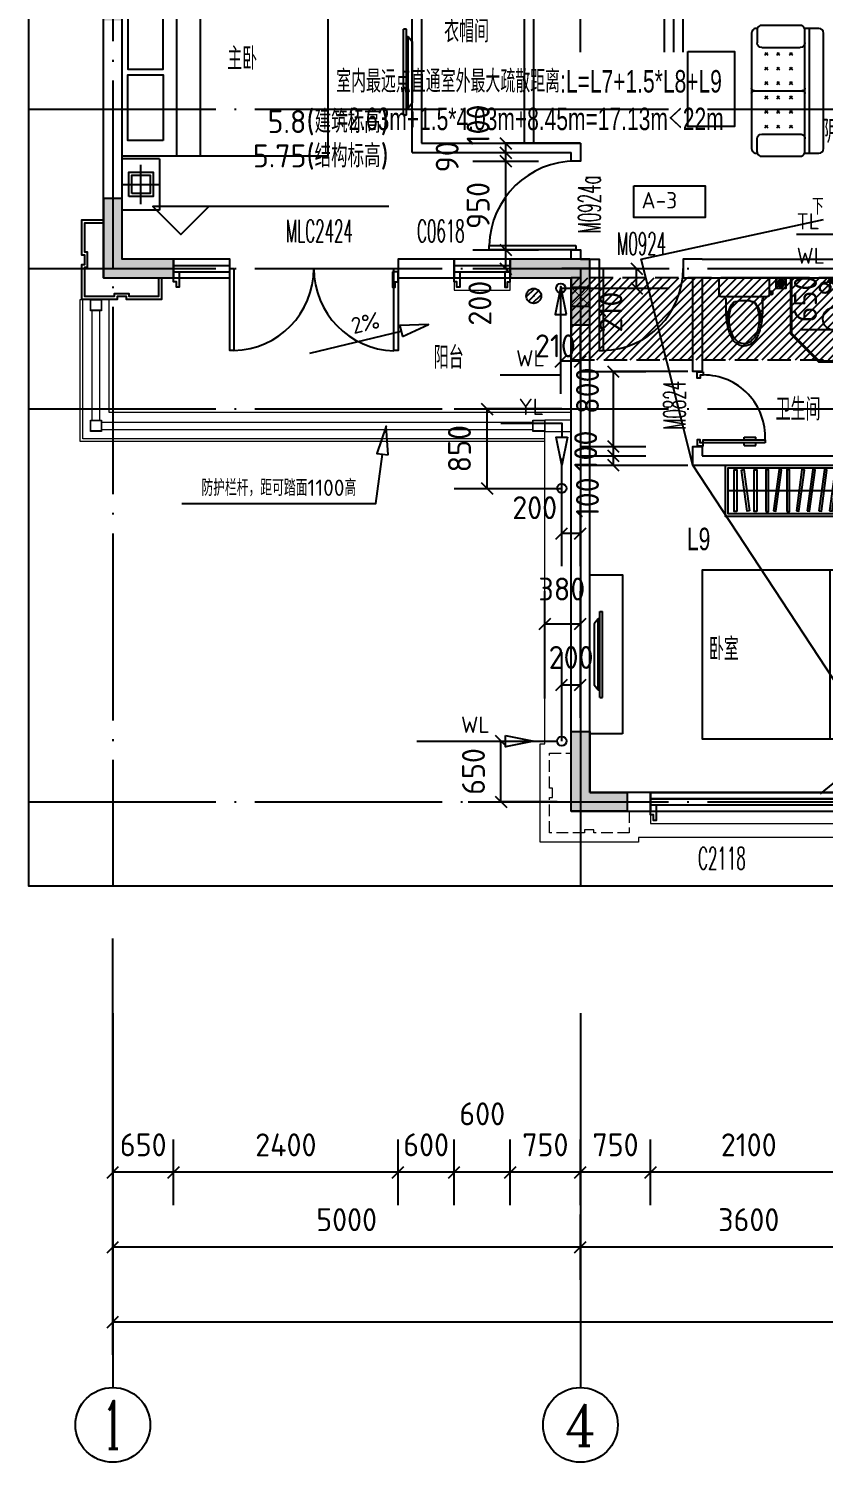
# Model space of a CAD drawing. Header units: millimetres. Extents: x -133666 to 880576, y -269375 to 86941.
# Drawn here: x -73655 to -65158, y -125350 to -110025 of the extents above; entities that cross this region are included whole.
import ezdxf
from ezdxf.enums import TextEntityAlignment as Align

# ---------------------------------------------------------------- set-up
doc = ezdxf.new("R2010")
doc.units = ezdxf.units.MM
doc.header["$LTSCALE"] = 1000
for name, pattern in [('__DASH', [0.35, 0.25, -0.1]), ('DASH', [0.35, 0.25, -0.1]), ('DOTE', [2.42, 2, -0.2, 0.02, -0.2])]:
    doc.linetypes.add(name, pattern=pattern)
doc.layers.get('0').update_dxf_attribs({"linetype": 'CONTINUOUS'})
doc.layers.add('0看线', color=9, linetype='CONTINUOUS', lineweight=0)
for name, color, linetype in [('0石材', 30, 'CONTINUOUS'), ('0门窗套', 47, 'CONTINUOUS'), ('A-Lvtry', 5, 'CONTINUOUS'), ('AXIS_TEXT', 7, 'CONTINUOUS'), ('AXIS_轴号_A', 4, 'CONTINUOUS'), ('AXIS_轴文_A', 7, 'CONTINUOUS'), ('AXIS_轴线_A', 1, 'DOTE'), ('COLU_柱墙_A', 2, 'CONTINUOUS'), ('COMP_栏杆_A', 163, 'CONTINUOUS'), ('DIM_引注_A', 3, 'CONTINUOUS'), ('DIM_标注_A', 3, 'CONTINUOUS'), ('DIM_标高_A', 3, 'CONTINUOUS'), ('DIM_符号_A', 3, 'CONTINUOUS'), ('EQU_厨卫设备_A', 6, 'CONTINUOUS'), ('EQU_活动家具_A', 237, 'CONTINUOUS'), ('HATCH_通用填充_A', 251, 'CONTINUOUS'), ('LINE_投影线_A', 7, 'CONTINUOUS'), ('LINE_细线_A', 9, 'CONTINUOUS'), ('M门窗标号', 1, 'CONTINUOUS'), ('TEXT_房间名称_A', 6, 'CONTINUOUS'), ('TEXT_通用文字_A', 7, 'CONTINUOUS'), ('VPIPE-雨水', 4, 'DASH'), ('WALL_填充墙_A', 2, 'CONTINUOUS'), ('WIN_门窗_A', 4, 'CONTINUOUS'), ('看线', 161, 'CONTINUOUS')]:
    doc.layers.add(name, color=color, linetype=linetype)
doc.styles.add('_TCH_AXIS', font='COMPLEX', dxfattribs={"bigfont": 'GBCBIG'})
doc.styles.add('_TCH_DIM', font='SIMPLEX.shx', dxfattribs={"width": 0.7, "bigfont": 'GBCBIG.shx'})
doc.styles.add('_中哲汉字字母', font='ZZ中哲字母', dxfattribs={"width": 0.7, "bigfont": 'ZZ中哲汉字'})
doc.styles.add('CADReader_TextStyle', font='tssdeng.shx', dxfattribs={"height": 0.2, "bigfont": 'gbcbig.shx'})
doc.styles.add('COMPLEX', font='COMPLEX')
pattern_1 = [(270, (-774502.067, -5072206.199), (15.875, -9e-15), [])]

# ---------------------------------------------------------------- blocks, each defined once
blk = doc.blocks.new('mct-tl')
at = {"layer": '0门窗套'}
blk.add_lwpolyline([(60, 0), (60, -167), (30, -167), (30, -107), (0, -107), (0, 0), (60, 0)], dxfattribs=at)
blk = doc.blocks.new('yuirog')
at = {"layer": '0看线'}
for points in [[(-1020, 5890), (-1020, 5800), (-420, 5800), (-420, 5890)], [(3930, -50), (950, -50), (950, -100), (-100, -100), (-100, 950), (-50, 950), (-50, 4290)], [(1080, 297), (1080, 100), (3180, 100), (3180, 297)]]:
    blk.add_lwpolyline(points, dxfattribs=at)
at = {"layer": '0看线', "linetype": 'DASH', "ltscale": 0.5}
for points in [[(850, 230), (850, 0), (475, 0), (475, 30), (375, 30), (375, 0), (0, 0), (0, 375), (30, 375), (30, 475), (0, 475), (0, 850), (230, 850)], [(3505, 230), (3505, 0), (3880, 0), (3880, 30), (3930, 30)]]:
    blk.add_lwpolyline(points, dxfattribs=at)
at = {"layer": '0门窗套'}
for p in [(-4020, 5997), (1080, 297)]:
    blk.add_blockref('mct-tl', p, dxfattribs=at)
at = {"layer": '0门窗套', "extrusion": (0, 0, -1), "zscale": -1}
for p in [(1620, 5997), (420, 5997), (-3180, 297)]:
    blk.add_blockref('mct-tl', p, dxfattribs=at)
at = {"layer": '0门窗套', "extrusion": (0, 0, -1), "xscale": -1, "zscale": -1}
blk.add_blockref('mct-tl', (1020, 5997), dxfattribs=at)
blk = doc.blocks.new('yueiaghj')
at = {"layer": '0石材'}
for points in [[(850, 4630), (850, 4860), (475, 4860), (475, 4830), (375, 4830), (375, 4860), (0, 4860), (0, 4485), (30, 4485), (30, 4385), (0, 4385), (0, 4010), (230, 4010)], [(820, 4630), (820, 4830), (505, 4830), (505, 4800), (345, 4800), (345, 4830), (30, 4830), (30, 4515), (60, 4515), (60, 4355), (30, 4355), (30, 4040), (230, 4040)], [(850, 230), (850, 0), (475, 0), (475, 30), (375, 30), (375, 0), (0, 0), (0, 375), (30, 375), (30, 475), (0, 475), (0, 850), (230, 850)], [(820, 230), (820, 30), (505, 30), (505, 60), (345, 60), (345, 30), (30, 30), (30, 345), (60, 345), (60, 505), (30, 505), (30, 820), (230, 820)]]:
    blk.add_lwpolyline(points, dxfattribs=at)
blk = doc.blocks.new('座便')
for p, q in [((-270, -200), (-270, -40)), ((-250, -20), (250, -20)), ((270, -40), (270, -200)), ((-304, -171), (-304, -190)), ((-304, -171), (-304, -190)), ((-270, -162), (-293, -161)), ((-270, -162), (-293, -161)), ((-293, -200), (-270, -198)), ((-293, -200), (-270, -198)), ((-276, -199), (-276, -162)), ((-276, -199), (-276, -162)), ((-222, -220), (-250, -220)), ((222, -220), (-222, -220)), ((222, -220), (-222, -220)), ((-77, -273), (-101, -273)), ((-77, -273), (-101, -273)), ((-69, -262), (-69, -265)), ((65, -262), (-69, -262)), ((-69, -262), (-69, -265)), ((65, -262), (-69, -262)), ((65, -265), (65, -262)), ((65, -265), (65, -262)), ((101, -273), (73, -273)), ((101, -273), (73, -273)), ((250, -220), (222, -220))]:
    blk.add_line(p, q)
for centre, radius, start, end in [((-250, -40), 20, 90, 180), ((250, -40), 20, 0, 90), ((250, -40), 20, 0, 90), ((-294, -171), 10, 85.5616, 180), ((-294, -171), 10, 85.5616, 180), ((-294, -190), 10, 180, 274.4384), ((-294, -190), 10, 180, 274.4384), ((-250, -200), 20, 180, 270), ((-238, -260), 43.7, 351.3785, 67.6505), ((-101, -281), 8, 90, 145.2278), ((-101, -281), 8, 90, 145.2278), ((-77, -265), 8, 270, 0), ((-77, -265), 8, 270, 0), ((73, -265), 8, 180, 270), ((73, -265), 8, 180, 270), ((101, -281), 8, 34.7722, 90), ((101, -281), 8, 34.7722, 90), ((238, -260), 43.7, 112.3495, 188.6215), ((250, -200), 20, 270, 0)]:
    blk.add_arc(centre, radius, start, end)
blk.add_ellipse((0, -467), major_axis=(0, 257), ratio=0.624298, start_param=0.73236, end_param=5.550825)
for points, knots in [([(-195, -267), (-197, -324), (-199, -436), (-171, -587), (-119, -699), (-50, -740), (-14, -746), (0, -749)], [0, 0, 0, 0, 171.873008, 333.949451, 459.747669, 524.048243, 567.39816, 567.39816, 567.39816, 567.39816]), ([(-107, -276), (-116, -286), (-145, -317), (-175, -383), (-188, -466), (-179, -520), (-175, -546)], [0, 0, 0, 0, 40.186691, 126.909564, 211.63779, 290.070492, 290.070492, 290.070492, 290.070492]), ([(-107, -276), (-116, -286), (-145, -317), (-175, -383), (-188, -466), (-179, -520), (-175, -546)], [0, 0, 0, 0, 40.186691, 126.909564, 211.63779, 290.070492, 290.070492, 290.070492, 290.070492]), ([(195, -267), (197, -324), (199, -436), (171, -587), (119, -699), (50, -740), (14, -746), (0, -749)], [0, 0, 0, 0, 171.873008, 333.949451, 459.747669, 524.048243, 567.39816, 567.39816, 567.39816, 567.39816]), ([(107, -276), (116, -286), (145, -317), (175, -383), (188, -466), (179, -520), (175, -546)], [0, 0, 0, 0, 40.186691, 126.909564, 211.63779, 290.070492, 290.070492, 290.070492, 290.070492]), ([(107, -276), (116, -286), (145, -317), (175, -383), (188, -466), (179, -520), (175, -546)], [0, 0, 0, 0, 40.186691, 126.909564, 211.63779, 290.070492, 290.070492, 290.070492, 290.070492])]:
    blk.add_open_spline(points, degree=3, knots=knots)
blk = doc.blocks.new('shower1')
for points in [[(-51, -89), (-21, -89), (-21, 89), (-51, 89)], [(-37, -17), (-8, -17), (-8, 17), (-37, 17)], [(-21, -6), (0, -6), (0, 7), (-21, 7)], [(-8, -75), (0, -75), (0, 75), (-8, 75)]]:
    blk.add_lwpolyline(points, close=True)
for points in [[(-38, -62), (-85, -94)], [(-20, -89), (-62, -122)]]:
    blk.add_lwpolyline(points)
for centre, radius, start, end in [((-103, -133), 58, 56.1217, 20.8953), ((-106, -134), 55.7, 56.568, 19.5159), ((-110, -137), 50.3, 59.9357, 17.6904), ((-118, -144), 60.1, 21.2546, 56.3716), ((-42, -85), 17.1, 318.9671, 109.9134), ((-33, -78), 16.9, 320.8442, 107.6561)]:
    blk.add_arc(centre, radius, start, end)
for points, knots in [([(-47, -69), (-59, -52), (-75, -30), (-56, -27), (-51, -27)], [0, 0, 0, 0, 41.956528, 54.187933, 54.187933, 54.187933, 54.187933]), ([(-46, -59), (-56, -46), (-70, -29), (-56, -32), (-51, -32)], [0, 0, 0, 0, 30.927195, 41.70808, 41.70808, 41.70808, 41.70808])]:
    blk.add_open_spline(points, degree=3, knots=knots)
blk = doc.blocks.new('A$C5CA51191')
at = {"layer": 'EQU_活动家具_A'}
for p, q in [((3000, 2400), (3000, 2950)), ((3000, 2950), (3400, 2950)), ((3200, 2885), (3200, 2465)), ((3410, 2675), (2990, 2675)), ((2566, 2375), (2566, 575)), ((2818, 2375), (2818, 575)), ((3000, 2400), (3400, 2400)), ((88, 1856), (46, 1804)), ((88, 1094), (88, 1856)), ((107, 1856), (88, 1856)), ((107, 1015), (107, 1935)), ((107, 1935), (137, 1935)), ((137, 1015), (137, 1935)), ((137, 1015), (137, 1935)), ((46, 1804), (46, 1146)), ((88, 1094), (46, 1146)), ((107, 1094), (88, 1094)), ((107, 1015), (137, 1015)), ((3000, 550), (3400, 550)), ((3000, 550), (3000, 0)), ((3200, 65), (3200, 485)), ((3410, 275), (2990, 275)), ((3000, 0), (3400, 0))]:
    blk.add_line(p, q, dxfattribs=at)
for points in [[(3330, 2805), (3330, 2545), (3070, 2545), (3070, 2805)], [(350, 625), (0, 625), (0, 2325), (350, 2325)], [(3400, 575), (3400, 2375), (1200, 2375), (1200, 575)], [(2963, 2205), (3339, 2205), (3339, 1505), (2963, 1505)], [(2963, 745), (3339, 745), (3339, 1445), (2963, 1445)], [(3330, 145), (3330, 405), (3070, 405), (3070, 145)]]:
    blk.add_lwpolyline(points, close=True, dxfattribs=at)
for points in [[(3297, 2773), (3297, 2578), (3102, 2578), (3102, 2773), (3297, 2773)], [(3297, 178), (3297, 373), (3102, 373), (3102, 178), (3297, 178)]]:
    blk.add_lwpolyline(points, dxfattribs=at)
blk = doc.blocks.new('A$C60E5526C')
at = {"layer": 'EQU_活动家具_A'}
blk.add_line((1920, 275), (30, 275), dxfattribs=at)
for points in [[(1950, 550), (1950, 0), (0, 0), (0, 550)], [(1920, 520), (1920, 30), (30, 30), (30, 520)], [(122, 53), (95, 53), (95, 498), (122, 498)], [(258, 60), (232, 56), (171, 497), (198, 501)], [(336, 53), (309, 53), (309, 498), (336, 498)], [(434, 53), (461, 53), (461, 498), (434, 498)], [(514, 60), (541, 56), (601, 497), (575, 501)], [(658, 53), (685, 53), (685, 498), (658, 498)], [(759, 60), (786, 56), (846, 497), (819, 501)], [(874, 60), (900, 56), (961, 497), (934, 501)], [(999, 60), (1026, 56), (1086, 497), (1060, 501)], [(1114, 60), (1141, 56), (1201, 497), (1174, 501)], [(1240, 60), (1266, 56), (1327, 497), (1300, 501)], [(1483, 60), (1456, 56), (1395, 497), (1422, 501)], [(1583, 53), (1556, 53), (1556, 498), (1583, 498)], [(1656, 60), (1683, 56), (1743, 497), (1716, 501)], [(1782, 60), (1808, 56), (1869, 497), (1842, 501)]]:
    blk.add_lwpolyline(points, close=True, dxfattribs=at)
blk = doc.blocks.new('A$C43C32891')
at = {"layer": 'EQU_活动家具_A'}
for p, q in [((410, 2950), (10, 2950)), ((410, 2400), (410, 2950)), ((210, 2885), (210, 2465)), ((0, 2675), (420, 2675)), ((410, 2400), (10, 2400)), ((592, 2375), (592, 575)), ((844, 2375), (844, 575)), ((3019, 1015), (3019, 1935)), ((3019, 1015), (3019, 1935)), ((3049, 1935), (3019, 1935)), ((3049, 1015), (3049, 1935)), ((3049, 1856), (3068, 1856)), ((3068, 1094), (3068, 1856)), ((3068, 1856), (3110, 1804)), ((3110, 1804), (3110, 1146)), ((3049, 1094), (3068, 1094)), ((3068, 1094), (3110, 1146)), ((3049, 1015), (3019, 1015)), ((410, 550), (10, 550)), ((210, 65), (210, 485)), ((410, 550), (410, 0)), ((0, 275), (420, 275)), ((410, 0), (10, 0))]:
    blk.add_line(p, q, dxfattribs=at)
for points in [[(80, 2805), (80, 2545), (340, 2545), (340, 2805)], [(10, 575), (10, 2375), (2210, 2375), (2210, 575)], [(447, 2205), (71, 2205), (71, 1505), (447, 1505)], [(447, 745), (71, 745), (71, 1445), (447, 1445)], [(80, 145), (80, 405), (340, 405), (340, 145)]]:
    blk.add_lwpolyline(points, close=True, dxfattribs=at)
for points in [[(113, 2772), (113, 2577), (308, 2577), (308, 2772), (113, 2772)], [(113, 177), (113, 372), (308, 372), (308, 177), (113, 177)]]:
    blk.add_lwpolyline(points, dxfattribs=at)
blk = doc.blocks.new('fhhrthrtjrtjrt')
at = {"layer": 'EQU_厨卫设备_A'}
h = blk.add_hatch(dxfattribs=at)
h.set_pattern_fill('ANSI31', color=256, scale=10, angle=225, style=0)
h.set_pattern_definition(pattern_1)
edge = h.paths.add_edge_path()
edge.add_arc((-287595, 318146), 39.3, 180, 540)
h = blk.add_hatch(dxfattribs=at)
h.set_pattern_fill('ANSI31', color=256, scale=10, angle=225, style=0)
h.set_pattern_definition(pattern_1)
edge = h.paths.add_edge_path()
edge.add_arc((-287595, 318146), 39.3, 180, 540)
at = {"layer": 'HATCH_通用填充_A'}
h = blk.add_hatch(dxfattribs=at)
h.set_pattern_fill('ANSI31', color=256, scale=500)
h.set_pattern_definition([(45, (-604135.504, -32817.92), (-44.194174, 44.194174), [])])
h.paths.add_polyline_path([(-289840, 317326), (-286240, 317326), (-286240, 318201), (-289840, 318201)])
at = {"layer": 'AXIS_轴线_A', "linetype": 'DOTE'}
blk.add_line((-289740, 318301), (-289740, 311701), dxfattribs=at)
at = {"layer": 'COMP_栏杆_A'}
blk.add_lwpolyline([(-286890, 312634), (-288990, 312634), (-288990, 312701), (-286890, 312701)], close=True, dxfattribs=at)
at = {"layer": 'EQU_厨卫设备_A'}
for p, q in [((-290319, 317998), (-290229, 318088)), ((-290297, 317952), (-290184, 318066)), ((-290252, 317930), (-290161, 318020))]:
    blk.add_line(p, q, dxfattribs=at)
blk.add_lwpolyline([(-287540, 318201), (-287650, 318201), (-287650, 318091), (-287540, 318091)], close=True, dxfattribs=at)
for points in [[(-286240, 317301), (-287190, 317301), (-287490, 317601), (-287490, 318201)], [(-286240, 317313), (-287185, 317313), (-287478, 317606), (-287478, 318201)]]:
    blk.add_lwpolyline(points, dxfattribs=at)
for centre, radius in [((-287595, 318146), 39.3), ((-287595, 318146), 39.3), ((-290240, 318009), 80), ((-287022, 317764), 125)]:
    blk.add_circle(centre, radius, dxfattribs=at)
blk.add_point((-290240, 318009), dxfattribs=at)
at = {"layer": 'EQU_活动家具_A'}
for p, q in [((-287851, 320852), (-287851, 320713)), ((-287340, 319550), (-287340, 320852)), ((-287290, 319534), (-287290, 320868)), ((-287801, 320664), (-287390, 320664)), ((-287767, 320581), (-287737, 320610)), ((-287767, 320610), (-287737, 320581)), ((-287640, 320581), (-287610, 320610)), ((-287640, 320610), (-287610, 320581)), ((-287503, 320581), (-287473, 320610)), ((-287503, 320610), (-287473, 320581)), ((-287767, 320425), (-287737, 320455)), ((-287767, 320455), (-287737, 320425)), ((-287640, 320425), (-287610, 320455)), ((-287640, 320455), (-287610, 320425)), ((-287503, 320455), (-287473, 320425)), ((-287503, 320425), (-287473, 320455)), ((-287767, 320270), (-287737, 320300)), ((-287767, 320300), (-287737, 320270)), ((-287640, 320270), (-287610, 320300)), ((-287640, 320300), (-287610, 320270)), ((-287503, 320270), (-287473, 320300)), ((-287503, 320300), (-287473, 320270)), ((-287880, 320201), (-287370, 320201)), ((-287767, 320146), (-287737, 320116)), ((-287767, 320116), (-287737, 320146)), ((-287640, 320146), (-287610, 320116)), ((-287640, 320116), (-287610, 320146)), ((-287503, 320146), (-287473, 320116)), ((-287503, 320116), (-287473, 320146)), ((-287767, 319991), (-287737, 319961)), ((-287767, 319961), (-287737, 319991)), ((-287640, 319991), (-287610, 319961)), ((-287640, 319961), (-287610, 319991)), ((-287503, 319961), (-287473, 319991)), ((-287503, 319991), (-287473, 319961)), ((-287767, 319835), (-287737, 319806)), ((-287767, 319806), (-287737, 319835)), ((-287640, 319835), (-287610, 319806)), ((-287640, 319806), (-287610, 319835)), ((-287503, 319835), (-287473, 319806)), ((-287503, 319806), (-287473, 319835)), ((-287851, 319550), (-287851, 319689)), ((-287801, 319738), (-287390, 319738))]:
    blk.add_line(p, q, dxfattribs=at)
blk.add_lwpolyline([(-287343, 320868, 0.318965), (-287390, 320901), (-287801, 320901, 0.327959), (-287849, 320867, 0.484055), (-287910, 320819), (-287910, 319583, 0.484055), (-287849, 319535, 0.327959), (-287801, 319501), (-287390, 319501, 0.318965), (-287343, 319534), (-287190, 319534, 0.414156), (-287140, 319583), (-287140, 320819, 0.414156), (-287190, 320868), (-287343, 320868)], format="xyb", close=True, dxfattribs=at)
blk.add_lwpolyline([(-288593, 320620), (-288093, 320620), (-288093, 319820), (-288593, 319820), (-288593, 320620)], dxfattribs=at)
for centre, start, end in [((-287802, 320851), 162.1112, 179.6523), ((-287390, 320851), 0.4385, 19.664), ((-287802, 319551), 180.3477, 197.8888), ((-287390, 319551), 340.336, 359.5615)]:
    blk.add_arc(centre, 49.6, start, end, dxfattribs=at)
at = {"layer": 'EQU_活动家具_A', "extrusion": (0, 0, -1)}
for centre, major_axis, start_param, end_param in [((-287801, 320713), (-50, 0), 4.712389, 6.283185), ((-287390, 320713), (50, 0), 0, 1.570796), ((-287880, 320231), (-30, 0), 4.712389, 6.283185), ((-287880, 320171), (30, 0), 3.141593, 4.712389), ((-287370, 320231), (30, 0), 0, 1.570796), ((-287370, 320171), (-30, 0), 1.570796, 3.141593), ((-287801, 319689), (50, 0), 3.141593, 4.712389), ((-287390, 319689), (-50, 0), 1.570796, 3.141593)]:
    blk.add_ellipse(centre, major_axis=major_axis, ratio=0.985, start_param=start_param, end_param=end_param, dxfattribs=at)
at = {"layer": 'LINE_投影线_A'}
for p, q in [((-289840, 318101), (-289640, 318101)), ((-289840, 317901), (-289640, 317901))]:
    blk.add_line(p, q, dxfattribs=at)
at = {"layer": 'LINE_投影线_A', "linetype": '__DASH'}
blk.add_lwpolyline([(-289840, 317326), (-286240, 317326), (-286240, 318201), (-289840, 318201)], close=True, dxfattribs=at)
at = {"layer": 'LINE_投影线_A', "const_width": 10}
blk.add_lwpolyline([(-289840, 318101), (-289640, 318101), (-289640, 317901), (-289840, 317901)], close=True, dxfattribs=at)
for points in [[(-289840, 317901), (-289640, 318101)], [(-289840, 318101), (-289640, 317901)]]:
    blk.add_lwpolyline(points, dxfattribs=at)
at = {"layer": 'LINE_细线_A'}
blk.add_lwpolyline([(-286240, 312701), (-288540, 316201), (-289090, 318401), (-287140, 318826)], dxfattribs=at)
at = {"layer": 'WALL_填充墙_A', "linetype": 'Continuous'}
for points in [[(-294840, 318201), (-294840, 322601)], [(-290240, 319641), (-290240, 322501)], [(-294640, 318401), (-294640, 322401)], [(-290340, 319641), (-290340, 322401)], [(-291540, 319541), (-291540, 321601), (-291440, 321601), (-291440, 319641)], [(-291540, 319541), (-290340, 319541)], [(-291440, 319641), (-290340, 319641)], [(-290340, 319541), (-289840, 319541)], [(-290240, 319641), (-289740, 319641)], [(-289740, 319641), (-289740, 319451), (-289840, 319451), (-289840, 319541)], [(-289840, 318401), (-289840, 318501), (-289740, 318501), (-289740, 318401)], [(-294840, 318201), (-294090, 318201), (-294090, 318401), (-294640, 318401)], [(-291090, 318201), (-291090, 318401), (-291690, 318401), (-291690, 318201), (-291090, 318201)], [(-289840, 318401), (-290490, 318401), (-290490, 318201), (-289840, 318201)], [(-289740, 318401), (-289540, 318401), (-289540, 318201), (-289640, 318201)], [(-288440, 318401), (-288640, 318401), (-288640, 318201), (-288540, 318201)], [(-288440, 318401), (-286240, 318401)], [(-289840, 312501), (-289840, 318201)], [(-289640, 312701), (-289640, 318201)], [(-288440, 318201), (-288440, 317201), (-288540, 317201), (-288540, 318201)], [(-288440, 318201), (-286240, 318201)], [(-288540, 316201), (-288540, 316401), (-288440, 316401), (-288440, 316301)], [(-288540, 316201), (-286240, 316201)], [(-288440, 316301), (-286240, 316301)], [(-289840, 312501), (-288990, 312501), (-288990, 312701), (-289640, 312701)]]:
    blk.add_lwpolyline(points, dxfattribs=at)
at = {"layer": 'WIN_门窗_A', "linetype": 'Continuous'}
for points in [[(-289790, 318549), (-289790, 318501), (-290717, 318501), (-290717, 318549), (-289790, 318549)], [(-293490, 318201), (-293490, 318401), (-294090, 318401), (-294090, 318201), (-293490, 318201)], [(-294090, 318334), (-293490, 318334)], [(-290490, 318201), (-290490, 318401), (-291090, 318401), (-291090, 318201), (-290490, 318201)], [(-291090, 318334), (-290490, 318334)], [(-294090, 318268), (-293490, 318268)], [(-293445, 318301), (-293445, 317424), (-293490, 317424), (-293490, 318301), (-293445, 318301)], [(-291690, 318301), (-291690, 317424), (-291735, 317424), (-291735, 318301), (-291690, 318301)], [(-291090, 318268), (-290490, 318268)], [(-289495, 317424), (-289495, 318301), (-289540, 318301), (-289540, 317424), (-289495, 317424)], [(-288426, 317196), (-288426, 317163), (-288459, 317163), (-288459, 317130), (-288492, 317130), (-288492, 317196), (-288426, 317196)], [(-287766, 316438), (-288459, 316438), (-288459, 316471), (-288492, 316471), (-288492, 316405), (-288426, 316405), (-288426, 316471), (-287766, 316471), (-287766, 316438)], [(-287991, 316471), (-287991, 316499)], [(-287991, 316499), (-287865, 316499)], [(-287865, 316471), (-287865, 316499)], [(-287991, 316410), (-287991, 316438)], [(-287991, 316410), (-287865, 316410)], [(-287865, 316410), (-287865, 316438)], [(-286890, 312501), (-286890, 312701), (-288990, 312701), (-288990, 312501), (-286890, 312501)], [(-288990, 312634), (-286890, 312634)], [(-288990, 312568), (-286890, 312568)]]:
    blk.add_lwpolyline(points, dxfattribs=at)
for centre, radius, start, end in [((-289790, 318525), 926, 90, 178.5307), ((-293468, 318301), 877, 271.4693, 0), ((-291713, 318301), 878, 180, 268.5307), ((-289518, 318301), 877, 271.4693, 0), ((-288425, 316504), 660, 357.134, 90.0717)]:
    blk.add_arc(centre, radius, start, end, dxfattribs=at)
at = {"layer": 'A-Lvtry', "xscale": -1}
blk.add_blockref('座便', (-287990, 318221), dxfattribs=at)
at = {"layer": 'EQU_厨卫设备_A', "extrusion": (0, 0, -1), "zscale": -1, "rotation": 90}
blk.add_blockref('shower1', (286991, 318201), dxfattribs=at)
at = {"layer": 'EQU_活动家具_A'}
for name, p in [('A$C43C32891', (-294650, 318926)), ('A$C60E5526C', (-288190, 315651)), ('A$C5CA51191', (-289640, 312701))]:
    blk.add_blockref(name, p, dxfattribs=at)
blk = doc.blocks.new('J54J6K6K')
at = {"layer": 'DIM_标注_A', "linetype": 'Continuous'}
for points in [[(-290340, 320614), (-290340, 321314)], [(-290240, 320614), (-290240, 321314)], [(-289740, 320614), (-289740, 321314)], [(-288840, 320614), (-288840, 321314)], [(-288740, 320614), (-288740, 321314)], [(-288640, 320614), (-288640, 321314)], [(-290602, 319703), (-290478, 319579)], [(-290890, 319641), (-290190, 319641)], [(-290890, 319541), (-290190, 319541)], [(-290602, 319603), (-290478, 319479)], [(-289740, 319641), (-290540, 319641), (-290540, 318301), (-289740, 318301)], [(-290890, 319451), (-290190, 319451)], [(-290602, 319513), (-290478, 319390)], [(-290890, 318501), (-290190, 318501)], [(-290602, 318563), (-290478, 318440)], [(-290602, 318363), (-290478, 318239)], [(-289202, 318363), (-289078, 318239)], [(-290890, 318301), (-290190, 318301)], [(-289940, 318091), (-289140, 318091), (-289140, 318301), (-289940, 318301)], [(-289490, 318301), (-288790, 318301)], [(-289202, 318153), (-289078, 318029)], [(-287390, 318301), (-286690, 318301)], [(-289740, 318111), (-289740, 317311), (-289950, 317311), (-289950, 318111)], [(-289490, 318091), (-288790, 318091)], [(-289950, 316961), (-289950, 317661)], [(-289740, 316961), (-289740, 317661)], [(-287390, 317651), (-286690, 317651)], [(-290012, 317249), (-289888, 317373)], [(-289802, 317249), (-289678, 317373)], [(-289452, 317263), (-289328, 317139)], [(-289740, 317201), (-289040, 317201)], [(-288590, 317201), (-289390, 317201), (-289390, 316201), (-288590, 316201)], [(-291090, 316801), (-290390, 316801)], [(-290802, 316863), (-290678, 316739)], [(-289940, 316801), (-290740, 316801), (-290740, 315952), (-289940, 315952)], [(-289740, 316401), (-289040, 316401)], [(-289452, 316463), (-289328, 316339)], [(-289452, 316363), (-289328, 316239)], [(-289740, 316270), (-289740, 315470), (-289940, 315470), (-289940, 316270)], [(-289740, 316301), (-289040, 316301)], [(-289740, 316201), (-289040, 316201)], [(-289452, 316263), (-289328, 316139)], [(-290802, 316013), (-290678, 315890)], [(-291090, 315952), (-290390, 315952)], [(-289940, 315120), (-289940, 315820)], [(-289740, 315120), (-289740, 315820)], [(-290002, 315408), (-289878, 315531)], [(-289802, 315408), (-289678, 315531)], [(-290120, 314154), (-290120, 314854)], [(-289740, 314154), (-289740, 314854)], [(-290182, 314442), (-290058, 314565)], [(-290120, 313704), (-290120, 314504), (-289740, 314504), (-289740, 313704)], [(-289802, 314442), (-289678, 314565)]]:
    blk.add_lwpolyline(points, dxfattribs=at)
at = {"layer": 'DIM_标高_A', "linetype": 'Continuous'}
blk.add_lwpolyline([(-291790, 318966), (-294314, 318966), (-294014, 318666), (-293714, 318966)], dxfattribs=at)
at = {"layer": 'DIM_符号_A', "linetype": 'Continuous'}
for points in [[(-287428, 318669), (-286357, 318669), (-286357, 317935)], [(-287428, 318301), (-286357, 318301)], [(-289890, 317811), (-289950, 318111), (-290010, 317811), (-289890, 317811)], [(-291642, 317575), (-291365, 317704), (-291670, 317691), (-291642, 317575)], [(-290600, 317167), (-289950, 317167), (-289950, 317811)], [(-292634, 317396), (-291656, 317633)], [(-290590, 316648), (-289940, 316648), (-289940, 316499)], [(-291797, 316310), (-291816, 316616), (-291916, 316326), (-291797, 316310)], [(-289880, 316499), (-289940, 316199), (-290000, 316499), (-289880, 316499)], [(-294001, 315790), (-291929, 315790), (-291857, 316318)], [(-287174, 312687), (-286170, 313503), (-285012, 312687)]]:
    blk.add_lwpolyline(points, dxfattribs=at)
at = {"layer": 'VPIPE-雨水', "linetype": 'Continuous'}
for centre in [(-289950, 318091), (-289940, 315952)]:
    blk.add_circle(centre, 50, dxfattribs=at)
at = {"layer": 'DIM_引注_A', "color": 7, "style": 'CADReader_TextStyle'}
blk.add_text('阴影区域需吊顶，下方净高2400', height=245, dxfattribs=at).set_placement((-284391, 319889), align=Align.TOP_RIGHT)
at = {"layer": 'DIM_标注_A', "color": 7, "style": 'CADReader_TextStyle'}
for s, rotation, p in [('100', 90, (-290834, 319836)), ('90', 90, (-291165, 319496)), ('950', 90, (-290834, 318976)), ('200', 90, (-290815, 317931)), ('650', 90, (-287334, 317976)), ('210', 90, (-289415, 317836)), ('210', 360, (-290008, 317475)), ('800', 90, (-289665, 316996)), ('850', 90, (-291034, 316376)), ('100', 90, (-289684, 316351)), ('100', 90, (-289665, 315851)), ('200', 360, (-290229, 315745)), ('380', 360, (-289939, 314876))]:
    blk.add_text(s, height=245, rotation=rotation, dxfattribs=at).set_placement(p, align=Align.MIDDLE)
at = {"layer": 'DIM_标高_A', "color": 7, "style": 'CADReader_TextStyle'}
for s, p in [('5.8(建筑标高)', (-291790, 319995)), ('5.75(结构标高)', (-291790, 319628))]:
    blk.add_text(s, height=245, dxfattribs=at).set_placement(p, align=Align.TOP_RIGHT)
at = {"layer": 'DIM_符号_A', "style": 'CADReader_TextStyle'}
for s, p in [('TL', (-287428, 318669)), ('WL', (-287428, 318301))]:
    blk.add_text(s, height=171.5, dxfattribs=at).set_placement(p, align=Align.BOTTOM_LEFT)
at = {"layer": 'DIM_符号_A', "color": 7, "style": 'CADReader_TextStyle'}
blk.add_text('2%%%', height=175, rotation=13.6238, dxfattribs=at).set_placement((-292040, 317720), align=Align.MIDDLE)
for s, p in [('WL', (-290275, 317342)), ('YL', (-290265, 316823)), ('防护栏杆，距可踏面1100高', (-292965, 315965))]:
    blk.add_text(s, height=175, dxfattribs=at).set_placement(p, align=Align.MIDDLE)
blk = doc.blocks.new('h54j54j45j4m')
at = {"layer": 'TEXT_房间名称_A', "style": '_中哲汉字字母', "width": 0.7}
for s, p in [('衣帽间', (-291197, 320718)), ('主卧', (-293516, 320426)), ('室内最远点直通室外最大疏散距离:L=L7+1.5*L8+L9', (-292352, 320183)), ('=2.63m+1.5*4.03m+8.45m=17.13m＜22m', (-292352, 319781)), ('阳台', (-291308, 317230)), ('卫生间', (-287652, 316677)), ('L9', (-288601, 315291)), ('卧室', (-288366, 314114))]:
    blk.add_text(s, height=240, dxfattribs=at).set_placement(p)
blk = doc.blocks.new('554y54y')
at = {"layer": 'M门窗标号', "style": '_TCH_DIM', "width": 0.494118}
for s, p in [('M0924a', (-289525, 318676)), ('M0824', (-288615, 316577))]:
    blk.add_text(s, height=238, rotation=90, dxfattribs=at).set_placement(p)
for s, p in [('MLC2424', (-292889, 318584)), ('C0618', (-291487, 318584)), ('M0924', (-289348, 318449)), ('C2118', (-288482, 311879))]:
    blk.add_text(s, height=238, dxfattribs=at).set_placement(p)
blk = doc.blocks.new('A$C2E3860E6')
at = {"layer": 'HATCH_通用填充_A'}
h = blk.add_hatch(color=256, dxfattribs=at)
h.dxf.hatch_style = 1
h.paths.add_polyline_path([(39600, 200), (40000, 200), (40000, 0), (39400, 0), (39400, 850), (39600, 850)])
h.paths.add_polyline_path([(46600, 200), (46200, 200), (46200, 0), (46800, 0), (46800, 850), (46600, 850)])
h.paths.add_polyline_path([(22400, 200), (22800, 200), (22800, 0), (22200, 0), (22200, 850), (22400, 850)])
h.paths.add_polyline_path([(29400, 200), (29000, 200), (29000, 0), (29600, 0), (29600, 850), (29400, 850)])
h.paths.add_polyline_path([(41950, 15750), (41450, 15750), (41450, 15350), (41950, 15350)])
h.paths.add_polyline_path([(44750, 15750), (44250, 15750), (44250, 15350), (44750, 15350)])
h.paths.add_polyline_path([(38600, 9900), (38600, 10750), (38800, 10750), (38800, 9900)])
h.paths.add_polyline_path([(47600, 9900), (47600, 10750), (47400, 10750), (47400, 9900)])
h.paths.add_polyline_path([(41950, 17300), (41450, 17300), (41450, 16900), (41950, 16900)])
h.paths.add_polyline_path([(44750, 17300), (44250, 17300), (44250, 16900), (44750, 16900)])
h.paths.add_polyline_path([(40800, 13600), (40300, 13600), (40300, 13200), (40800, 13200)])
h.paths.add_polyline_path([(45900, 13600), (45400, 13600), (45400, 13200), (45900, 13200)])
h.paths.add_polyline_path([(35700, 11700), (35700, 11200), (35500, 11200), (35500, 11900), (36350, 11900), (36350, 11700)])
h.paths.add_polyline_path([(34600, 9900), (34600, 8450), (34400, 8450), (34400, 10100), (34600, 10100)])
h.paths.add_polyline_path([(35150, 5900), (34600, 5900), (34600, 6550), (34400, 6550), (34400, 5700), (35150, 5700)])
h.paths.add_polyline_path([(43200, 5900), (43000, 5900), (43000, 5050), (43200, 5050)])
h.paths.add_polyline_path([(43850, 11700), (43850, 11300), (44050, 11300), (44050, 11900), (42150, 11900), (42150, 9900), (44050, 9900), (44050, 10500), (43850, 10500), (43850, 10100), (42350, 10100), (42350, 11700)])
h.paths.add_polyline_path([(50500, 11700), (50500, 11200), (50700, 11200), (50700, 11900), (49850, 11900), (49850, 11700)])
h.paths.add_polyline_path([(51600, 9900), (51600, 8450), (51800, 8450), (51800, 10100), (51600, 10100)])
h.paths.add_polyline_path([(51050, 5900), (51600, 5900), (51600, 6550), (51800, 6550), (51800, 5700), (51050, 5700)])
h.paths.add_polyline_path([(24750, 15750), (24250, 15750), (24250, 15350), (24750, 15350)])
h.paths.add_polyline_path([(27550, 15750), (27050, 15750), (27050, 15350), (27550, 15350)])
h.paths.add_polyline_path([(21400, 9900), (21400, 10750), (21600, 10750), (21600, 9900)])
h.paths.add_polyline_path([(30400, 9900), (30400, 10750), (30200, 10750), (30200, 9900)])
h.paths.add_polyline_path([(24750, 17300), (24250, 17300), (24250, 16900), (24750, 16900)])
h.paths.add_polyline_path([(27550, 17300), (27050, 17300), (27050, 16900), (27550, 16900)])
h.paths.add_polyline_path([(23600, 13600), (23100, 13600), (23100, 13200), (23600, 13200)])
h.paths.add_polyline_path([(28700, 13600), (28200, 13600), (28200, 13200), (28700, 13200)])
h.paths.add_polyline_path([(18500, 11700), (18500, 11200), (18300, 11200), (18300, 11900), (19150, 11900), (19150, 11700)])
h.paths.add_polyline_path([(17400, 9900), (17400, 8450), (17200, 8450), (17200, 10100), (17400, 10100)], flags=17)
h.paths.add_polyline_path([(17950, 5900), (17400, 5900), (17400, 6550), (17200, 6550), (17200, 5700), (17950, 5700)])
h.paths.add_polyline_path([(26000, 5900), (25800, 5900), (25800, 5050), (26000, 5050)])
h.paths.add_polyline_path([(25150, 11700), (25150, 11300), (24950, 11300), (24950, 11900), (26850, 11900), (26850, 9900), (24950, 9900), (24950, 10500), (25150, 10500), (25150, 10100), (26650, 10100), (26650, 11700)])
h.paths.add_polyline_path([(33300, 11700), (33300, 11200), (33500, 11200), (33500, 11900), (32650, 11900), (32650, 11700)])
h.paths.add_polyline_path([(34400, 9900), (34400, 8450), (34600, 8450), (34600, 10100), (34400, 10100)])
h.paths.add_polyline_path([(33850, 5900), (34400, 5900), (34400, 6550), (34600, 6550), (34600, 5700), (33850, 5700)])
h.paths.add_polyline_path([(9850, 15750), (10350, 15750), (10350, 15350), (9850, 15350)])
h.paths.add_polyline_path([(7050, 15750), (7550, 15750), (7550, 15350), (7050, 15350)])
h.paths.add_polyline_path([(13200, 9900), (13200, 10750), (13000, 10750), (13000, 9900)])
h.paths.add_polyline_path([(4200, 9900), (4200, 10750), (4400, 10750), (4400, 9900)])
h.paths.add_polyline_path([(9850, 17300), (10350, 17300), (10350, 16900), (9850, 16900)])
h.paths.add_polyline_path([(7050, 17300), (7550, 17300), (7550, 16900), (7050, 16900)])
h.paths.add_polyline_path([(11000, 13600), (11500, 13600), (11500, 13200), (11000, 13200)])
h.paths.add_polyline_path([(5900, 13600), (6400, 13600), (6400, 13200), (5900, 13200)])
h.paths.add_polyline_path([(16100, 11700), (16100, 11200), (16300, 11200), (16300, 11900), (15450, 11900), (15450, 11700)])
h.paths.add_polyline_path([(5200, 200), (5600, 200), (5600, 0), (5000, 0), (5000, 850), (5200, 850)])
h.paths.add_polyline_path([(17200, 9900), (17200, 8450), (17400, 8450), (17400, 10100), (17200, 10100)])
h.paths.add_polyline_path([(16650, 5900), (17200, 5900), (17200, 6550), (17400, 6550), (17400, 5700), (16650, 5700)])
h.paths.add_polyline_path([(12200, 200), (11800, 200), (11800, 0), (12400, 0), (12400, 850), (12200, 850)])
h.paths.add_polyline_path([(8600, 5900), (8800, 5900), (8800, 5050), (8600, 5050)])
h.paths.add_polyline_path([(9450, 11700), (9450, 11300), (9650, 11300), (9650, 11900), (7750, 11900), (7750, 9900), (9650, 9900), (9650, 10500), (9450, 10500), (9450, 10100), (7950, 10100), (7950, 11700)])
h.paths.add_polyline_path([(1300, 11700), (1300, 11200), (1100, 11200), (1100, 11900), (1950, 11900), (1950, 11700)])
h.paths.add_polyline_path([(200, 9900), (200, 8450), (0, 8450), (0, 10100), (200, 10100)])
h.paths.add_polyline_path([(750, 5900), (200, 5900), (200, 6550), (0, 6550), (0, 5700), (750, 5700)])
edge = h.paths.add_edge_path()
edge.add_line((38750, 5900), (38750, 5700))
edge.add_line((38750, 5700), (39400, 5700))
edge.add_line((39400, 5700), (39400, 5200))
edge.add_line((39400, 5200), (39600, 5200))
edge.add_line((39600, 5200), (39600, 5900))
edge.add_line((39600, 5900), (38750, 5900))
edge.add_line((47450, 5900), (47450, 5700))
edge.add_line((47450, 5700), (46800, 5700))
edge.add_line((46800, 5700), (46800, 5200))
edge.add_line((46800, 5200), (46600, 5200))
edge.add_line((46600, 5200), (46600, 5900))
edge.add_line((46600, 5900), (47450, 5900))
edge.add_line((21550, 5900), (21550, 5700))
edge.add_line((21550, 5700), (22200, 5700))
edge.add_line((22200, 5700), (22200, 5200))
edge.add_line((22200, 5200), (22400, 5200))
edge.add_line((22400, 5200), (22400, 5900))
edge.add_line((22400, 5900), (21550, 5900))
edge.add_line((30250, 5900), (30250, 5700))
edge.add_line((30250, 5700), (29600, 5700))
edge.add_line((29600, 5700), (29600, 5200))
edge.add_line((29600, 5200), (29400, 5200))
edge.add_line((29400, 5200), (29400, 5900))
edge.add_line((29400, 5900), (30250, 5900))
edge.add_line((13050, 5900), (13050, 5700))
edge.add_line((13050, 5700), (12400, 5700))
edge.add_line((12400, 5700), (12400, 5200))
edge.add_line((12400, 5200), (12200, 5200))
edge.add_line((12200, 5200), (12200, 5900))
edge.add_line((12200, 5900), (13050, 5900))
edge.add_line((4350, 5900), (4350, 5700))
edge.add_line((4350, 5700), (5000, 5700))
edge.add_line((5000, 5700), (5000, 5200))
edge.add_line((5000, 5200), (5200, 5200))
edge.add_line((5200, 5200), (5200, 5900))
edge.add_line((5200, 5900), (4350, 5900))
h = blk.add_hatch(color=256, dxfattribs=at)
h.dxf.hatch_style = 1
h.paths.add_polyline_path([(4350, 5900), (4350, 5700), (5000, 5700), (5000, 5200), (5200, 5200), (5200, 5900)])
at = {"layer": 'COLU_柱墙_A'}
for points in [[(750, 5900), (200, 5900), (200, 6550), (0, 6550), (0, 5700), (750, 5700), (750, 5900)], [(4350, 5900), (4350, 5700), (5000, 5700), (5000, 5200), (5200, 5200), (5200, 5900), (4350, 5900)], [(5200, 200), (5600, 200), (5600, 0), (5000, 0), (5000, 850), (5200, 850), (5200, 200)]]:
    blk.add_lwpolyline(points, dxfattribs=at)
blk = doc.blocks.new('h54h54j45j45j')
at = {"layer": '0看线'}
blk.add_line((309045, 371396), (309355, 371396), dxfattribs=at)
for points in [[(314015, 369876), (309045, 369876), (309045, 371396)], [(314015, 369906), (309075, 369906), (309075, 371396)], [(314295, 370186), (309355, 370186), (309355, 371396)], [(309175, 370106), (309175, 371276)], [(309255, 370106), (309255, 371276)], [(309275, 370086), (313885, 370086)], [(309275, 370006), (313885, 370006)]]:
    blk.add_lwpolyline(points, dxfattribs=at)
for points in [[(309155, 371396), (309275, 371396), (309275, 371276), (309155, 371276)], [(309160, 371391), (309270, 371391), (309270, 371281), (309160, 371281)], [(309155, 370106), (309275, 370106), (309275, 369986), (309155, 369986)], [(313885, 370106), (314015, 370106), (314015, 369986), (313885, 369986)], [(314295, 370106), (314015, 370106), (314015, 369986), (314295, 369986)], [(309160, 370101), (309270, 370101), (309270, 369991), (309160, 369991)], [(313890, 370101), (314010, 370101), (314010, 369991), (313890, 369991)]]:
    blk.add_lwpolyline(points, close=True, dxfattribs=at)
blk = doc.blocks.new('hj54j54j54')
at = {"layer": 'DIM_标注_A', "linetype": 'Continuous'}
for points in [[(365262, 374971), (365262, 375671)], [(365462, 374971), (365462, 375671)], [(365200, 375260), (365324, 375383)], [(365262, 374721), (365262, 375321), (365462, 375321), (365462, 374721)], [(365400, 375260), (365524, 375383)], [(364262, 374721), (364962, 374721)], [(364550, 374783), (364674, 374660)], [(365212, 374071), (364612, 374071), (364612, 374721), (365212, 374721)], [(364550, 374133), (364674, 374010)], [(364262, 374071), (364962, 374071)]]:
    blk.add_lwpolyline(points, dxfattribs=at)
at = {"layer": 'DIM_符号_A', "linetype": 'Continuous'}
for points in [[(363714, 374721), (364662, 374721)], [(364662, 374781), (364962, 374721), (364662, 374661), (364662, 374781)]]:
    blk.add_lwpolyline(points, dxfattribs=at)
at = {"layer": 'VPIPE-雨水', "linetype": 'Continuous'}
blk.add_circle((365262, 374721), 50, dxfattribs=at)
at = {"layer": 'DIM_标注_A', "color": 7, "style": 'CADReader_TextStyle'}
for s, rotation, p in [('200', 360, (365362, 375615)), ('650', 450, (364318, 374396))]:
    blk.add_text(s, height=245, rotation=rotation, dxfattribs=at).set_placement(p, align=Align.MIDDLE)
at = {"layer": 'DIM_符号_A', "color": 7, "style": 'CADReader_TextStyle'}
blk.add_text('WL', height=175, dxfattribs=at).set_placement((364338, 374896), align=Align.MIDDLE)
blk = doc.blocks.new('_AXISO')
blk.add_circle((0, 0), 0.5)
at = {"layer": 'AXIS_TEXT', "style": 'COMPLEX', "width": 1.041667}
blk.add_attdef('A', text='', height=0.56, dxfattribs=at).set_placement((-0.25, -0.28), (0.25, -0.28), align=Align.FIT)

msp = doc.modelspace()

# ---------------------------------------------------------------- linework, layer by layer
msp.add_lwpolyline([(-20255, -119189.6), (-73655, -119189.6), (-73655, -100899.6), (-20255, -100899.6)], close=True)
at = {"layer": 'AXIS_轴号_A'}
for p, q in [((-72755, -120550.1), (-72755, -124550.1)), ((-67755, -120550.1), (-67755, -124550.1))]:
    msp.add_line(p, q, dxfattribs=at)
at = {"layer": 'AXIS_轴号_A', "linetype": 'Continuous'}
for points in [[(-21155, -119750.1), (-21155, -122250.1), (-72755, -122250.1), (-72755, -119750.1)], [(-21155, -120550.1), (-21155, -123850.1), (-72755, -123850.1), (-72755, -120550.1)], [(-21155, -120550.1), (-21155, -123050.1), (-72755, -123050.1), (-72755, -120550.1)], [(-72755, -122600.1), (-72755, -121900.1)], [(-72105, -122600.1), (-72105, -121900.1)], [(-69705, -122600.1), (-69705, -121900.1)], [(-69105, -122600.1), (-69105, -121900.1)], [(-68505, -122600.1), (-68505, -121900.1)], [(-67755, -122600.1), (-67755, -121900.1)], [(-67005, -122600.1), (-67005, -121900.1)], [(-72816.9, -122312), (-72693.2, -122188.2)], [(-72166.9, -122312), (-72043.2, -122188.2)], [(-69766.9, -122312), (-69643.2, -122188.2)], [(-69166.9, -122312), (-69043.2, -122188.2)], [(-68566.9, -122312), (-68443.2, -122188.2)], [(-67816.9, -122312), (-67693.2, -122188.2)], [(-67066.9, -122312), (-66943.2, -122188.2)], [(-72755, -123400.1), (-72755, -122700.1)], [(-67755, -123400.1), (-67755, -122700.1)], [(-72816.9, -123112), (-72693.2, -122988.2)], [(-67816.9, -123112), (-67693.2, -122988.2)], [(-72755, -124200.1), (-72755, -123500.1)], [(-72816.9, -123912), (-72693.2, -123788.2)]]:
    msp.add_lwpolyline(points, dxfattribs=at)
at = {"layer": 'AXIS_轴线_A', "linetype": 'DOTE'}
for p, q in [((-72755, -100899.6), (-72755, -119189.6)), ((-73655, -110885), (-20255, -110885)), ((-73655, -112589.6), (-20255, -112589.6)), ((-73655, -114089.6), (-20255, -114089.6)), ((-73655, -118289.6), (-20255, -118289.6))]:
    msp.add_line(p, q, dxfattribs=at)
at = {"layer": '看线'}
msp.add_lwpolyline([(-67184.2, -111705.5), (-66420.1, -111705.5), (-66420.1, -112044.9), (-67184.2, -112044.9)], close=True, dxfattribs=at)

# ---------------------------------------------------------------- block references
for name, p in [('yueiaghj', (-73085, -112919.6)), ('yuirog', (-68085, -118619.6))]:
    msp.add_blockref(name, p)
at = {"layer": 'AXIS_轴号_A'}
ref = msp.add_blockref('_AXISO', (-72755, -124950.1), dxfattribs=dict(at, xscale=800, yscale=800, zscale=800))
ref.add_attrib('A', '1', dxfattribs={"layer": 'AXIS_轴文_A', "height": 514.7, "style": '_TCH_AXIS'}).set_placement((-72865.3, -125207.5), (-72644.8, -125207.5), align=Align.FIT)
ref = msp.add_blockref('_AXISO', (-67755, -124950.1), dxfattribs=dict(at, xscale=800, yscale=800, zscale=800))
ref.add_attrib('A', '4', dxfattribs={"layer": 'AXIS_轴文_A', "height": 445.4, "style": '_TCH_AXIS'}).set_placement((-67924.7, -125172.8), (-67585.4, -125172.8), align=Align.FIT)
at = {"layer": 'DIM_标注_A'}
msp.add_blockref('J54J6K6K', (221985.2, -430890.6), dxfattribs=at)
at = {"layer": 'HATCH_通用填充_A'}
for name, p in [('A$C2E3860E6', (-72855, -118389.6)), ('h54h54j45j45j', (-382150.3, -484315.6)), ('hj54j54j54', (-433216.8, -492361.1))]:
    msp.add_blockref(name, p, dxfattribs=at)
at = {"layer": 'LINE_细线_A'}
msp.add_blockref('fhhrthrtjrtjrt', (221985.2, -430890.6), dxfattribs=at)
at = {"layer": 'M门窗标号'}
msp.add_blockref('554y54y', (221985.2, -430890.6), dxfattribs=at)
at = {"layer": 'TEXT_房间名称_A'}
msp.add_blockref('h54j54j45j4m', (221985.2, -430890.6), dxfattribs=at)

# ---------------------------------------------------------------- texts
at = {"layer": 'AXIS_轴号_A', "color": 7, "style": 'CADReader_TextStyle'}
for s, p in [('600', (-68805, -121625.1)), ('650', (-72430, -121956.1)), ('2400', (-70905, -121956.1)), ('600', (-69405, -121956.1)), ('750', (-68130, -121956.1)), ('750', (-67380, -121956.1)), ('2100', (-65955, -121956.1)), ('5000', (-70255, -122756.1)), ('3600', (-65955, -122756.1))]:
    msp.add_text(s, height=245, dxfattribs=at).set_placement(p, align=Align.MIDDLE)
at = {"layer": 'DIM_符号_A', "color": 7, "style": 'CADReader_TextStyle'}
msp.add_text('下', height=175, dxfattribs=at).set_placement((-65153.3, -112064.3), align=Align.BOTTOM_RIGHT)
at = {"layer": 'TEXT_通用文字_A', "style": 'CADReader_TextStyle'}
msp.add_text('A-3', height=175, dxfattribs=at).set_placement((-67101.4, -111999.1), align=Align.BOTTOM_LEFT)

doc.saveas('drawing.dxf')
